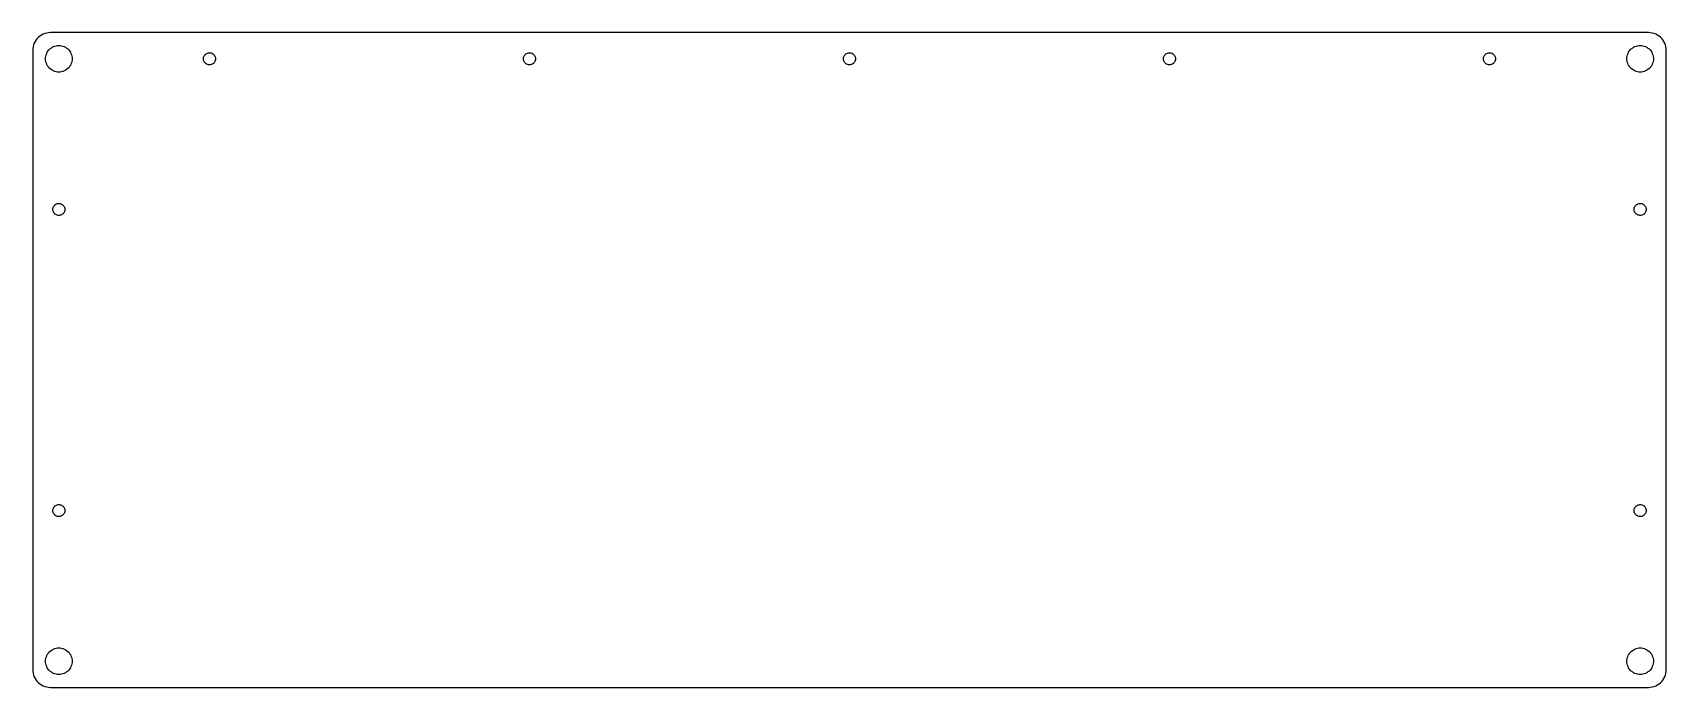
# Model space of a CAD drawing. Header units: metres. Extents: x -230 to 230, y -92 to 92.
import ezdxf

# ---------------------------------------------------------------- set-up
doc = ezdxf.new("R2010")
doc.units = ezdxf.units.M

msp = doc.modelspace()

# ---------------------------------------------------------------- linework, layer by layer
for p, q in [((-226.415, 92.2657), (-226.92, 92.1303)), ((-225.898, 92.3476), (-226.415, 92.2657)), ((-225.375, 92.375), (-225.898, 92.3476)), ((225.375, 92.375), (-225.375, 92.375)), ((225.898, 92.3476), (225.375, 92.375)), ((226.415, 92.2657), (225.898, 92.3476)), ((226.92, 92.1303), (226.415, 92.2657)), ((-230.348, 87.8976), (-230.375, 87.375)), ((-230.266, 88.4146), (-230.348, 87.8976)), ((-230.13, 88.9201), (-230.266, 88.4146)), ((-229.943, 89.4087), (-230.13, 88.9201)), ((-229.705, 89.875), (-229.943, 89.4087)), ((-229.42, 90.3139), (-229.705, 89.875)), ((-229.091, 90.7207), (-229.42, 90.3139)), ((-228.721, 91.0907), (-229.091, 90.7207)), ((-228.314, 91.4201), (-228.721, 91.0907)), ((-227.875, 91.7051), (-228.314, 91.4201)), ((-227.409, 91.9427), (-227.875, 91.7051)), ((-226.92, 92.1303), (-227.409, 91.9427)), ((-225.787, 87.5092), (-225.509, 87.7868)), ((-225.509, 87.7868), (-225.204, 88.0338)), ((-225.204, 88.0338), (-224.875, 88.2476)), ((-224.875, 88.2476), (-224.525, 88.4258)), ((-224.525, 88.4258), (-224.159, 88.5665)), ((-224.159, 88.5665), (-223.78, 88.668)), ((-223.78, 88.668), (-223.392, 88.7294)), ((-223.392, 88.7294), (-223, 88.75)), ((-223, 88.75), (-222.608, 88.7294)), ((-222.608, 88.7294), (-222.22, 88.668)), ((-222.22, 88.668), (-221.841, 88.5665)), ((-221.841, 88.5665), (-221.475, 88.4258)), ((-221.475, 88.4258), (-221.125, 88.2476)), ((-221.125, 88.2476), (-220.796, 88.0338)), ((-220.796, 88.0338), (-220.491, 87.7868)), ((-220.491, 87.7868), (-220.213, 87.5092)), ((220.213, 87.5092), (220.491, 87.7868)), ((220.491, 87.7868), (220.796, 88.0338)), ((220.796, 88.0338), (221.125, 88.2476)), ((221.125, 88.2476), (221.475, 88.4258)), ((221.475, 88.4258), (221.841, 88.5665)), ((221.841, 88.5665), (222.22, 88.668)), ((222.22, 88.668), (222.608, 88.7294)), ((222.608, 88.7294), (223, 88.75)), ((223, 88.75), (223.392, 88.7294)), ((223.392, 88.7294), (223.78, 88.668)), ((223.78, 88.668), (224.159, 88.5665)), ((224.159, 88.5665), (224.525, 88.4258)), ((224.525, 88.4258), (224.875, 88.2476)), ((224.875, 88.2476), (225.204, 88.0338)), ((225.204, 88.0338), (225.509, 87.7868)), ((225.509, 87.7868), (225.787, 87.5092)), ((227.409, 91.9427), (226.92, 92.1303)), ((227.875, 91.7051), (227.409, 91.9427)), ((228.314, 91.4201), (227.875, 91.7051)), ((228.721, 91.0907), (228.314, 91.4201)), ((229.091, 90.7207), (228.721, 91.0907)), ((229.42, 90.3139), (229.091, 90.7207)), ((229.705, 89.875), (229.42, 90.3139)), ((229.943, 89.4087), (229.705, 89.875)), ((230.13, 88.9201), (229.943, 89.4087)), ((230.266, 88.4146), (230.13, 88.9201)), ((230.348, 87.8976), (230.266, 88.4146)), ((230.375, 87.375), (230.348, 87.8976)), ((-230.375, 87.375), (-230.375, -87.375)), ((-226.75, 85), (-226.729, 85.392)), ((-226.729, 84.608), (-226.75, 85)), ((-226.729, 85.392), (-226.668, 85.7797)), ((-226.668, 84.2203), (-226.729, 84.608)), ((-226.668, 85.7797), (-226.566, 86.1588)), ((-226.566, 83.8412), (-226.668, 84.2203)), ((-226.566, 86.1588), (-226.426, 86.5253)), ((-226.426, 83.4747), (-226.566, 83.8412)), ((-226.426, 86.5253), (-226.248, 86.875)), ((-226.248, 83.125), (-226.426, 83.4747)), ((-226.248, 86.875), (-226.034, 87.2042)), ((-226.034, 82.7958), (-226.248, 83.125)), ((-226.034, 87.2042), (-225.787, 87.5092)), ((-220.213, 87.5092), (-219.966, 87.2042)), ((-219.966, 87.2042), (-219.752, 86.875)), ((-219.752, 83.125), (-219.966, 82.7958)), ((-219.752, 86.875), (-219.574, 86.5253)), ((-219.574, 83.4747), (-219.752, 83.125)), ((-219.574, 86.5253), (-219.434, 86.1588)), ((-219.434, 83.8412), (-219.574, 83.4747)), ((-219.434, 86.1588), (-219.332, 85.7797)), ((-219.332, 84.2203), (-219.434, 83.8412)), ((-219.332, 85.7797), (-219.271, 85.392)), ((-219.271, 84.608), (-219.332, 84.2203)), ((-219.271, 85.392), (-219.25, 85)), ((-219.25, 85), (-219.271, 84.608)), ((-182.195, 85.1241), (-182.159, 85.3696)), ((-182.195, 84.8759), (-182.195, 85.1241)), ((-182.159, 84.6304), (-182.195, 84.8759)), ((-182.159, 85.3696), (-182.088, 85.6073)), ((-182.088, 84.3927), (-182.159, 84.6304)), ((-182.088, 85.6073), (-181.982, 85.832)), ((-181.982, 84.168), (-182.088, 84.3927)), ((-181.982, 85.832), (-181.846, 86.039)), ((-181.846, 83.961), (-181.982, 84.168)), ((-181.846, 86.039), (-181.68, 86.2238)), ((-181.68, 83.7762), (-181.846, 83.961)), ((-181.68, 86.2238), (-181.489, 86.3826)), ((-181.489, 83.6174), (-181.68, 83.7762)), ((-181.489, 86.3826), (-181.277, 86.5119)), ((-181.277, 83.4881), (-181.489, 83.6174)), ((-181.277, 86.5119), (-181.049, 86.6089)), ((-181.049, 83.3911), (-181.277, 83.4881)), ((-181.049, 86.6089), (-180.809, 86.6717)), ((-180.809, 83.3283), (-181.049, 83.3911)), ((-180.809, 86.6717), (-180.562, 86.6989)), ((-180.562, 83.3011), (-180.809, 83.3283)), ((-180.562, 86.6989), (-180.314, 86.6898)), ((-180.314, 83.3102), (-180.562, 83.3011)), ((-180.314, 86.6898), (-180.07, 86.6447)), ((-180.07, 83.3553), (-180.314, 83.3102)), ((-180.07, 86.6447), (-179.835, 86.5646)), ((-179.835, 83.4354), (-180.07, 83.3553)), ((-179.835, 86.5646), (-179.614, 86.4511)), ((-179.614, 83.5489), (-179.835, 83.4354)), ((-179.614, 86.4511), (-179.413, 86.3067)), ((-179.413, 83.6933), (-179.614, 83.5489)), ((-179.413, 86.3067), (-179.234, 86.1344)), ((-179.234, 83.8656), (-179.413, 83.6933)), ((-179.234, 86.1344), (-179.082, 85.938)), ((-179.082, 84.062), (-179.234, 83.8656)), ((-179.082, 85.938), (-178.961, 85.7216)), ((-178.961, 84.2784), (-179.082, 84.062)), ((-178.961, 85.7216), (-178.872, 85.4898)), ((-178.872, 84.5102), (-178.961, 84.2784)), ((-178.872, 85.4898), (-178.818, 85.2475)), ((-178.818, 84.7525), (-178.872, 84.5102)), ((-178.818, 85.2475), (-178.8, 85)), ((-178.8, 85), (-178.818, 84.7525)), ((-91.9455, 85.1241), (-91.9093, 85.3696)), ((-91.9455, 84.8759), (-91.9455, 85.1241)), ((-91.9093, 84.6304), (-91.9455, 84.8759)), ((-91.9093, 85.3696), (-91.8378, 85.6073)), ((-91.8378, 84.3927), (-91.9093, 84.6304)), ((-91.8378, 85.6073), (-91.7325, 85.832)), ((-91.7325, 84.168), (-91.8378, 84.3927)), ((-91.7325, 85.832), (-91.5955, 86.039)), ((-91.5955, 83.961), (-91.7325, 84.168)), ((-91.5955, 86.039), (-91.4299, 86.2238)), ((-91.4299, 83.7762), (-91.5955, 83.961)), ((-91.4299, 86.2238), (-91.2392, 86.3826)), ((-91.2392, 83.6174), (-91.4299, 83.7762)), ((-91.2392, 86.3826), (-91.0273, 86.5119)), ((-91.0273, 83.4881), (-91.2392, 83.6174)), ((-91.0273, 86.5119), (-90.7989, 86.6089)), ((-90.7989, 83.3911), (-91.0273, 83.4881)), ((-90.7989, 86.6089), (-90.5588, 86.6717)), ((-90.5588, 83.3283), (-90.7989, 83.3911)), ((-90.5588, 86.6717), (-90.3121, 86.6989)), ((-90.3121, 83.3011), (-90.5588, 83.3283)), ((-90.3121, 86.6989), (-90.0641, 86.6898)), ((-90.0641, 83.3102), (-90.3121, 83.3011)), ((-90.0641, 86.6898), (-89.82, 86.6447)), ((-89.82, 83.3553), (-90.0641, 83.3102)), ((-89.82, 86.6447), (-89.5851, 86.5646)), ((-89.5851, 83.4354), (-89.82, 83.3553)), ((-89.5851, 86.5646), (-89.3644, 86.4511)), ((-89.3644, 83.5489), (-89.5851, 83.4354)), ((-89.3644, 86.4511), (-89.1626, 86.3067)), ((-89.1626, 83.6933), (-89.3644, 83.5489)), ((-89.1626, 86.3067), (-88.9839, 86.1344)), ((-88.9839, 83.8656), (-89.1626, 83.6933)), ((-88.9839, 86.1344), (-88.8322, 85.938)), ((-88.8322, 84.062), (-88.9839, 83.8656)), ((-88.8322, 85.938), (-88.7107, 85.7216)), ((-88.7107, 84.2784), (-88.8322, 84.062)), ((-88.7107, 85.7216), (-88.6221, 85.4898)), ((-88.6221, 84.5102), (-88.7107, 84.2784)), ((-88.6221, 85.4898), (-88.5681, 85.2475)), ((-88.5681, 84.7525), (-88.6221, 84.5102)), ((-88.5681, 85.2475), (-88.55, 85)), ((-88.55, 85), (-88.5681, 84.7525)), ((-1.69545, 85.1241), (-1.65932, 85.3696)), ((-1.69545, 84.8759), (-1.69545, 85.1241)), ((-1.65932, 84.6304), (-1.69545, 84.8759)), ((-1.65932, 85.3696), (-1.58781, 85.6073)), ((-1.58781, 84.3927), (-1.65932, 84.6304)), ((-1.58781, 85.6073), (-1.48248, 85.832)), ((-1.48248, 84.168), (-1.58781, 84.3927)), ((-1.48248, 85.832), (-1.34554, 86.039)), ((-1.34554, 83.961), (-1.48248, 84.168)), ((-1.34554, 86.039), (-1.17992, 86.2238)), ((-1.17992, 83.7762), (-1.34554, 83.961)), ((-1.17992, 86.2238), (-0.98915, 86.3826)), ((-0.98915, 83.6174), (-1.17992, 83.7762)), ((-0.98915, 86.3826), (-0.7773, 86.5119)), ((-0.7773, 83.4881), (-0.98915, 83.6174)), ((-0.7773, 86.5119), (-0.54889, 86.6089)), ((-0.54889, 83.3911), (-0.7773, 83.4881)), ((-0.54889, 86.6089), (-0.30878, 86.6717)), ((-0.30878, 83.3283), (-0.54889, 83.3911)), ((-0.30878, 86.6717), (-0.06207, 86.6989)), ((-0.06207, 83.3011), (-0.30878, 83.3283)), ((-0.06207, 86.6989), (0.18593, 86.6898)), ((0.18593, 83.3102), (-0.06207, 83.3011)), ((0.18593, 86.6898), (0.42998, 86.6447)), ((0.42998, 83.3553), (0.18593, 83.3102)), ((0.42998, 86.6447), (0.66487, 86.5646)), ((0.66487, 83.4354), (0.42998, 83.3553)), ((0.66487, 86.5646), (0.88559, 86.4511)), ((0.88559, 83.5489), (0.66487, 83.4354)), ((0.88559, 86.4511), (1.08743, 86.3067)), ((1.08743, 83.6933), (0.88559, 83.5489)), ((1.08743, 86.3067), (1.2661, 86.1344)), ((1.2661, 83.8656), (1.08743, 83.6933)), ((1.2661, 86.1344), (1.41779, 85.938)), ((1.41779, 84.062), (1.2661, 83.8656)), ((1.41779, 85.938), (1.53926, 85.7216)), ((1.53926, 84.2784), (1.41779, 84.062)), ((1.53926, 85.7216), (1.62791, 85.4898)), ((1.62791, 84.5102), (1.53926, 84.2784)), ((1.62791, 85.4898), (1.68187, 85.2475)), ((1.68187, 84.7525), (1.62791, 84.5102)), ((1.68187, 85.2475), (1.7, 85)), ((1.7, 85), (1.68187, 84.7525)), ((88.5545, 85.1241), (88.5907, 85.3696)), ((88.5545, 84.8759), (88.5545, 85.1241)), ((88.5907, 84.6304), (88.5545, 84.8759)), ((88.5907, 85.3696), (88.6622, 85.6073)), ((88.6622, 84.3927), (88.5907, 84.6304)), ((88.6622, 85.6073), (88.7675, 85.832)), ((88.7675, 84.168), (88.6622, 84.3927)), ((88.7675, 85.832), (88.9044, 86.039)), ((88.9044, 83.961), (88.7675, 84.168)), ((88.9044, 86.039), (89.0701, 86.2238)), ((89.0701, 83.7762), (88.9044, 83.961)), ((89.0701, 86.2238), (89.2608, 86.3826)), ((89.2608, 83.6174), (89.0701, 83.7762)), ((89.2608, 86.3826), (89.4727, 86.5119)), ((89.4727, 83.4881), (89.2608, 83.6174)), ((89.4727, 86.5119), (89.7011, 86.6089)), ((89.7011, 83.3911), (89.4727, 83.4881)), ((89.7011, 86.6089), (89.9412, 86.6717)), ((89.9412, 83.3283), (89.7011, 83.3911)), ((89.9412, 86.6717), (90.1879, 86.6989)), ((90.1879, 83.3011), (89.9412, 83.3283)), ((90.1879, 86.6989), (90.4359, 86.6898)), ((90.4359, 83.3102), (90.1879, 83.3011)), ((90.4359, 86.6898), (90.68, 86.6447)), ((90.68, 83.3553), (90.4359, 83.3102)), ((90.68, 86.6447), (90.9149, 86.5646)), ((90.9149, 83.4354), (90.68, 83.3553)), ((90.9149, 86.5646), (91.1356, 86.4511)), ((91.1356, 83.5489), (90.9149, 83.4354)), ((91.1356, 86.4511), (91.3374, 86.3067)), ((91.3374, 83.6933), (91.1356, 83.5489)), ((91.3374, 86.3067), (91.5161, 86.1344)), ((91.5161, 83.8656), (91.3374, 83.6933)), ((91.5161, 86.1344), (91.6678, 85.938)), ((91.6678, 84.062), (91.5161, 83.8656)), ((91.6678, 85.938), (91.7893, 85.7216)), ((91.7893, 84.2784), (91.6678, 84.062)), ((91.7893, 85.7216), (91.8779, 85.4898)), ((91.8779, 84.5102), (91.7893, 84.2784)), ((91.8779, 85.4898), (91.9319, 85.2475)), ((91.9319, 84.7525), (91.8779, 84.5102)), ((91.9319, 85.2475), (91.95, 85)), ((91.95, 85), (91.9319, 84.7525)), ((178.805, 85.1241), (178.841, 85.3696)), ((178.805, 84.8759), (178.805, 85.1241)), ((178.841, 84.6304), (178.805, 84.8759)), ((178.841, 85.3696), (178.912, 85.6073)), ((178.912, 84.3927), (178.841, 84.6304)), ((178.912, 85.6073), (179.018, 85.832)), ((179.018, 84.168), (178.912, 84.3927)), ((179.018, 85.832), (179.154, 86.039)), ((179.154, 83.961), (179.018, 84.168)), ((179.154, 86.039), (179.32, 86.2238)), ((179.32, 83.7762), (179.154, 83.961)), ((179.32, 86.2238), (179.511, 86.3826)), ((179.511, 83.6174), (179.32, 83.7762)), ((179.511, 86.3826), (179.723, 86.5119)), ((179.723, 83.4881), (179.511, 83.6174)), ((179.723, 86.5119), (179.951, 86.6089)), ((179.951, 83.3911), (179.723, 83.4881)), ((179.951, 86.6089), (180.191, 86.6717)), ((180.191, 83.3283), (179.951, 83.3911)), ((180.191, 86.6717), (180.438, 86.6989)), ((180.438, 83.3011), (180.191, 83.3283)), ((180.438, 86.6989), (180.686, 86.6898)), ((180.686, 83.3102), (180.438, 83.3011)), ((180.686, 86.6898), (180.93, 86.6447)), ((180.93, 83.3553), (180.686, 83.3102)), ((180.93, 86.6447), (181.165, 86.5646)), ((181.165, 83.4354), (180.93, 83.3553)), ((181.165, 86.5646), (181.386, 86.4511)), ((181.386, 83.5489), (181.165, 83.4354)), ((181.386, 86.4511), (181.587, 86.3067)), ((181.587, 83.6933), (181.386, 83.5489)), ((181.587, 86.3067), (181.766, 86.1344)), ((181.766, 83.8656), (181.587, 83.6933)), ((181.766, 86.1344), (181.918, 85.938)), ((181.918, 84.062), (181.766, 83.8656)), ((181.918, 85.938), (182.039, 85.7216)), ((182.039, 84.2784), (181.918, 84.062)), ((182.039, 85.7216), (182.128, 85.4898)), ((182.128, 84.5102), (182.039, 84.2784)), ((182.128, 85.4898), (182.182, 85.2475)), ((182.182, 84.7525), (182.128, 84.5102)), ((182.182, 85.2475), (182.2, 85)), ((182.2, 85), (182.182, 84.7525)), ((219.25, 85), (219.271, 85.392)), ((219.271, 84.608), (219.25, 85)), ((219.271, 85.392), (219.332, 85.7797)), ((219.332, 84.2203), (219.271, 84.608)), ((219.332, 85.7797), (219.434, 86.1588)), ((219.434, 83.8412), (219.332, 84.2203)), ((219.434, 86.1588), (219.574, 86.5253)), ((219.574, 83.4747), (219.434, 83.8412)), ((219.574, 86.5253), (219.752, 86.875)), ((219.752, 83.125), (219.574, 83.4747)), ((219.752, 86.875), (219.966, 87.2042)), ((219.966, 82.7958), (219.752, 83.125)), ((219.966, 87.2042), (220.213, 87.5092)), ((225.787, 87.5092), (226.034, 87.2042)), ((226.034, 87.2042), (226.248, 86.875)), ((226.248, 83.125), (226.034, 82.7958)), ((226.248, 86.875), (226.426, 86.5253)), ((226.426, 83.4747), (226.248, 83.125)), ((226.426, 86.5253), (226.566, 86.1588)), ((226.566, 83.8412), (226.426, 83.4747)), ((226.566, 86.1588), (226.668, 85.7797)), ((226.668, 84.2203), (226.566, 83.8412)), ((226.668, 85.7797), (226.729, 85.392)), ((226.729, 84.608), (226.668, 84.2203)), ((226.729, 85.392), (226.75, 85)), ((226.75, 85), (226.729, 84.608)), ((230.375, -87.375), (230.375, 87.375)), ((-225.787, 82.4908), (-226.034, 82.7958)), ((-225.509, 82.2132), (-225.787, 82.4908)), ((-225.204, 81.9662), (-225.509, 82.2132)), ((-224.875, 81.7524), (-225.204, 81.9662)), ((-224.525, 81.5742), (-224.875, 81.7524)), ((-224.159, 81.4335), (-224.525, 81.5742)), ((-223.78, 81.3319), (-224.159, 81.4335)), ((-223.392, 81.2705), (-223.78, 81.3319)), ((-223, 81.25), (-223.392, 81.2705)), ((-222.608, 81.2705), (-223, 81.25)), ((-222.22, 81.3319), (-222.608, 81.2705)), ((-221.841, 81.4335), (-222.22, 81.3319)), ((-221.475, 81.5742), (-221.841, 81.4335)), ((-221.125, 81.7524), (-221.475, 81.5742)), ((-220.796, 81.9662), (-221.125, 81.7524)), ((-220.491, 82.2132), (-220.796, 81.9662)), ((-220.213, 82.4908), (-220.491, 82.2132)), ((-219.966, 82.7958), (-220.213, 82.4908)), ((220.213, 82.4908), (219.966, 82.7958)), ((220.491, 82.2132), (220.213, 82.4908)), ((220.796, 81.9662), (220.491, 82.2132)), ((221.125, 81.7524), (220.796, 81.9662)), ((221.475, 81.5742), (221.125, 81.7524)), ((221.841, 81.4335), (221.475, 81.5742)), ((222.22, 81.3319), (221.841, 81.4335)), ((222.608, 81.2705), (222.22, 81.3319)), ((223, 81.25), (222.608, 81.2705)), ((223.392, 81.2705), (223, 81.25)), ((223.78, 81.3319), (223.392, 81.2705)), ((224.159, 81.4335), (223.78, 81.3319)), ((224.525, 81.5742), (224.159, 81.4335)), ((224.875, 81.7524), (224.525, 81.5742)), ((225.204, 81.9662), (224.875, 81.7524)), ((225.509, 82.2132), (225.204, 81.9662)), ((225.787, 82.4908), (225.509, 82.2132)), ((226.034, 82.7958), (225.787, 82.4908)), ((-224.7, 42.5), (-224.682, 42.7475)), ((-224.682, 42.2525), (-224.7, 42.5)), ((-224.682, 42.7475), (-224.628, 42.9898)), ((-224.628, 42.0102), (-224.682, 42.2525)), ((-224.628, 42.9898), (-224.539, 43.2216)), ((-224.539, 41.7784), (-224.628, 42.0102)), ((-224.539, 43.2216), (-224.418, 43.438)), ((-224.418, 41.562), (-224.539, 41.7784)), ((-224.418, 43.438), (-224.266, 43.6344)), ((-224.266, 41.3656), (-224.418, 41.562)), ((-224.266, 43.6344), (-224.087, 43.8067)), ((-224.087, 43.8067), (-223.886, 43.9511)), ((-223.886, 43.9511), (-223.665, 44.0646)), ((-223.665, 44.0646), (-223.43, 44.1447)), ((-223.43, 44.1447), (-223.186, 44.1898)), ((-223.186, 44.1898), (-222.938, 44.1989)), ((-222.938, 44.1989), (-222.691, 44.1717)), ((-222.691, 44.1717), (-222.451, 44.1089)), ((-222.451, 44.1089), (-222.223, 44.0119)), ((-222.223, 44.0119), (-222.011, 43.8826)), ((-222.011, 43.8826), (-221.82, 43.7238)), ((-221.82, 43.7238), (-221.654, 43.539)), ((-221.654, 43.539), (-221.518, 43.332)), ((-221.518, 41.668), (-221.654, 41.461)), ((-221.518, 43.332), (-221.412, 43.1073)), ((-221.412, 41.8927), (-221.518, 41.668)), ((-221.412, 43.1073), (-221.341, 42.8696)), ((-221.341, 42.1304), (-221.412, 41.8927)), ((-221.341, 42.8696), (-221.305, 42.6241)), ((-221.305, 42.3759), (-221.341, 42.1304)), ((-221.305, 42.6241), (-221.305, 42.3759)), ((221.305, 42.6241), (221.341, 42.8696)), ((221.305, 42.3759), (221.305, 42.6241)), ((221.341, 42.1304), (221.305, 42.3759)), ((221.341, 42.8696), (221.412, 43.1073)), ((221.412, 41.8927), (221.341, 42.1304)), ((221.412, 43.1073), (221.518, 43.332)), ((221.518, 41.668), (221.412, 41.8927)), ((221.518, 43.332), (221.654, 43.539)), ((221.654, 41.461), (221.518, 41.668)), ((221.654, 43.539), (221.82, 43.7238)), ((221.82, 43.7238), (222.011, 43.8826)), ((222.011, 43.8826), (222.223, 44.0119)), ((222.223, 44.0119), (222.451, 44.1089)), ((222.451, 44.1089), (222.691, 44.1717)), ((222.691, 44.1717), (222.938, 44.1989)), ((222.938, 44.1989), (223.186, 44.1898)), ((223.186, 44.1898), (223.43, 44.1447)), ((223.43, 44.1447), (223.665, 44.0646)), ((223.665, 44.0646), (223.886, 43.9511)), ((223.886, 43.9511), (224.087, 43.8067)), ((224.087, 43.8067), (224.266, 43.6344)), ((224.266, 43.6344), (224.418, 43.438)), ((224.418, 41.562), (224.266, 41.3656)), ((224.418, 43.438), (224.539, 43.2216)), ((224.539, 41.7784), (224.418, 41.562)), ((224.539, 43.2216), (224.628, 42.9898)), ((224.628, 42.0102), (224.539, 41.7784)), ((224.628, 42.9898), (224.682, 42.7475)), ((224.682, 42.2525), (224.628, 42.0102)), ((224.682, 42.7475), (224.7, 42.5)), ((224.7, 42.5), (224.682, 42.2525)), ((-224.087, 41.1933), (-224.266, 41.3656)), ((-223.886, 41.0489), (-224.087, 41.1933)), ((-223.665, 40.9354), (-223.886, 41.0489)), ((-223.43, 40.8553), (-223.665, 40.9354)), ((-223.186, 40.8102), (-223.43, 40.8553)), ((-222.938, 40.8011), (-223.186, 40.8102)), ((-222.691, 40.8283), (-222.938, 40.8011)), ((-222.451, 40.8911), (-222.691, 40.8283)), ((-222.223, 40.9881), (-222.451, 40.8911)), ((-222.011, 41.1174), (-222.223, 40.9881)), ((-221.82, 41.2762), (-222.011, 41.1174)), ((-221.654, 41.461), (-221.82, 41.2762)), ((221.82, 41.2762), (221.654, 41.461)), ((222.011, 41.1174), (221.82, 41.2762)), ((222.223, 40.9881), (222.011, 41.1174)), ((222.451, 40.8911), (222.223, 40.9881)), ((222.691, 40.8283), (222.451, 40.8911)), ((222.938, 40.8011), (222.691, 40.8283)), ((223.186, 40.8102), (222.938, 40.8011)), ((223.43, 40.8553), (223.186, 40.8102)), ((223.665, 40.9354), (223.43, 40.8553)), ((223.886, 41.0489), (223.665, 40.9354)), ((224.087, 41.1933), (223.886, 41.0489)), ((224.266, 41.3656), (224.087, 41.1933)), ((-224.418, -41.562), (-224.266, -41.3656)), ((-224.266, -41.3656), (-224.087, -41.1933)), ((-224.087, -41.1933), (-223.886, -41.0489)), ((-223.886, -41.0489), (-223.665, -40.9354)), ((-223.665, -40.9354), (-223.43, -40.8553)), ((-223.43, -40.8553), (-223.186, -40.8102)), ((-223.186, -40.8102), (-222.938, -40.8011)), ((-222.938, -40.8011), (-222.691, -40.8283)), ((-222.691, -40.8283), (-222.451, -40.8911)), ((-222.451, -40.8911), (-222.223, -40.9881)), ((-222.223, -40.9881), (-222.011, -41.1174)), ((-222.011, -41.1174), (-221.82, -41.2762)), ((-221.82, -41.2762), (-221.654, -41.461)), ((-221.654, -41.461), (-221.518, -41.668)), ((221.518, -41.668), (221.654, -41.461)), ((221.654, -41.461), (221.82, -41.2762)), ((221.82, -41.2762), (222.011, -41.1174)), ((222.011, -41.1174), (222.223, -40.9881)), ((222.223, -40.9881), (222.451, -40.8911)), ((222.451, -40.8911), (222.691, -40.8283)), ((222.691, -40.8283), (222.938, -40.8011)), ((222.938, -40.8011), (223.186, -40.8102)), ((223.186, -40.8102), (223.43, -40.8553)), ((223.43, -40.8553), (223.665, -40.9354)), ((223.665, -40.9354), (223.886, -41.0489)), ((223.886, -41.0489), (224.087, -41.1933)), ((224.087, -41.1933), (224.266, -41.3656)), ((224.266, -41.3656), (224.418, -41.562)), ((-224.7, -42.5), (-224.682, -42.2525)), ((-224.682, -42.7475), (-224.7, -42.5)), ((-224.682, -42.2525), (-224.628, -42.0102)), ((-224.628, -42.9898), (-224.682, -42.7475)), ((-224.628, -42.0102), (-224.539, -41.7784)), ((-224.539, -43.2216), (-224.628, -42.9898)), ((-224.539, -41.7784), (-224.418, -41.562)), ((-224.418, -43.438), (-224.539, -43.2216)), ((-224.266, -43.6344), (-224.418, -43.438)), ((-224.087, -43.8067), (-224.266, -43.6344)), ((-223.886, -43.9511), (-224.087, -43.8067)), ((-223.665, -44.0646), (-223.886, -43.9511)), ((-223.43, -44.1447), (-223.665, -44.0646)), ((-223.186, -44.1898), (-223.43, -44.1447)), ((-222.938, -44.1989), (-223.186, -44.1898)), ((-222.691, -44.1717), (-222.938, -44.1989)), ((-222.451, -44.1089), (-222.691, -44.1717)), ((-222.223, -44.0119), (-222.451, -44.1089)), ((-222.011, -43.8826), (-222.223, -44.0119)), ((-221.82, -43.7238), (-222.011, -43.8826)), ((-221.654, -43.539), (-221.82, -43.7238)), ((-221.518, -43.332), (-221.654, -43.539)), ((-221.518, -41.668), (-221.412, -41.8927)), ((-221.412, -43.1073), (-221.518, -43.332)), ((-221.412, -41.8927), (-221.341, -42.1304)), ((-221.341, -42.8696), (-221.412, -43.1073)), ((-221.341, -42.1304), (-221.305, -42.3759)), ((-221.305, -42.6241), (-221.341, -42.8696)), ((-221.305, -42.3759), (-221.305, -42.6241)), ((221.305, -42.3759), (221.341, -42.1304)), ((221.305, -42.6241), (221.305, -42.3759)), ((221.341, -42.8696), (221.305, -42.6241)), ((221.341, -42.1304), (221.412, -41.8927)), ((221.412, -43.1073), (221.341, -42.8696)), ((221.412, -41.8927), (221.518, -41.668)), ((221.518, -43.332), (221.412, -43.1073)), ((221.654, -43.539), (221.518, -43.332)), ((221.82, -43.7238), (221.654, -43.539)), ((222.011, -43.8826), (221.82, -43.7238)), ((222.223, -44.0119), (222.011, -43.8826)), ((222.451, -44.1089), (222.223, -44.0119)), ((222.691, -44.1717), (222.451, -44.1089)), ((222.938, -44.1989), (222.691, -44.1717)), ((223.186, -44.1898), (222.938, -44.1989)), ((223.43, -44.1447), (223.186, -44.1898)), ((223.665, -44.0646), (223.43, -44.1447)), ((223.886, -43.9511), (223.665, -44.0646)), ((224.087, -43.8067), (223.886, -43.9511)), ((224.266, -43.6344), (224.087, -43.8067)), ((224.418, -43.438), (224.266, -43.6344)), ((224.418, -41.562), (224.539, -41.7784)), ((224.539, -43.2216), (224.418, -43.438)), ((224.539, -41.7784), (224.628, -42.0102)), ((224.628, -42.9898), (224.539, -43.2216)), ((224.628, -42.0102), (224.682, -42.2525)), ((224.682, -42.7475), (224.628, -42.9898)), ((224.682, -42.2525), (224.7, -42.5)), ((224.7, -42.5), (224.682, -42.7475)), ((-226.248, -83.125), (-226.034, -82.7958)), ((-226.034, -82.7958), (-225.787, -82.4908)), ((-225.787, -82.4908), (-225.509, -82.2132)), ((-225.509, -82.2132), (-225.204, -81.9662)), ((-225.204, -81.9662), (-224.875, -81.7524)), ((-224.875, -81.7524), (-224.525, -81.5742)), ((-224.525, -81.5742), (-224.159, -81.4335)), ((-224.159, -81.4335), (-223.78, -81.3319)), ((-223.78, -81.3319), (-223.392, -81.2705)), ((-223.392, -81.2705), (-223, -81.25)), ((-223, -81.25), (-222.608, -81.2705)), ((-222.608, -81.2705), (-222.22, -81.3319)), ((-222.22, -81.3319), (-221.841, -81.4335)), ((-221.841, -81.4335), (-221.475, -81.5742)), ((-221.475, -81.5742), (-221.125, -81.7524)), ((-221.125, -81.7524), (-220.796, -81.9662)), ((-220.796, -81.9662), (-220.491, -82.2132)), ((-220.491, -82.2132), (-220.213, -82.4908)), ((-220.213, -82.4908), (-219.966, -82.7958)), ((-219.966, -82.7958), (-219.752, -83.125)), ((219.752, -83.125), (219.966, -82.7958)), ((219.966, -82.7958), (220.213, -82.4908)), ((220.213, -82.4908), (220.491, -82.2132)), ((220.491, -82.2132), (220.796, -81.9662)), ((220.796, -81.9662), (221.125, -81.7524)), ((221.125, -81.7524), (221.475, -81.5742)), ((221.475, -81.5742), (221.841, -81.4335)), ((221.841, -81.4335), (222.22, -81.3319)), ((222.22, -81.3319), (222.608, -81.2705)), ((222.608, -81.2705), (223, -81.25)), ((223, -81.25), (223.392, -81.2705)), ((223.392, -81.2705), (223.78, -81.3319)), ((223.78, -81.3319), (224.159, -81.4335)), ((224.159, -81.4335), (224.525, -81.5742)), ((224.525, -81.5742), (224.875, -81.7524)), ((224.875, -81.7524), (225.204, -81.9662)), ((225.204, -81.9662), (225.509, -82.2132)), ((225.509, -82.2132), (225.787, -82.4908)), ((225.787, -82.4908), (226.034, -82.7958)), ((226.034, -82.7958), (226.248, -83.125)), ((-230.375, -87.375), (-230.348, -87.8976)), ((-226.75, -85), (-226.729, -84.608)), ((-226.729, -85.392), (-226.75, -85)), ((-226.729, -84.608), (-226.668, -84.2203)), ((-226.668, -85.7797), (-226.729, -85.392)), ((-226.668, -84.2203), (-226.566, -83.8412)), ((-226.566, -86.1588), (-226.668, -85.7797)), ((-226.566, -83.8412), (-226.426, -83.4747)), ((-226.426, -86.5253), (-226.566, -86.1588)), ((-226.426, -83.4747), (-226.248, -83.125)), ((-226.248, -86.875), (-226.426, -86.5253)), ((-226.034, -87.2042), (-226.248, -86.875)), ((-225.787, -87.5092), (-226.034, -87.2042)), ((-225.509, -87.7868), (-225.787, -87.5092)), ((-220.213, -87.5092), (-220.491, -87.7868)), ((-219.966, -87.2042), (-220.213, -87.5092)), ((-219.752, -86.875), (-219.966, -87.2042)), ((-219.752, -83.125), (-219.574, -83.4747)), ((-219.574, -86.5253), (-219.752, -86.875)), ((-219.574, -83.4747), (-219.434, -83.8412)), ((-219.434, -86.1588), (-219.574, -86.5253)), ((-219.434, -83.8412), (-219.332, -84.2203)), ((-219.332, -85.7797), (-219.434, -86.1588)), ((-219.332, -84.2203), (-219.271, -84.608)), ((-219.271, -85.392), (-219.332, -85.7797)), ((-219.271, -84.608), (-219.25, -85)), ((-219.25, -85), (-219.271, -85.392)), ((219.25, -85), (219.271, -84.608)), ((219.271, -85.392), (219.25, -85)), ((219.271, -84.608), (219.332, -84.2203)), ((219.332, -85.7797), (219.271, -85.392)), ((219.332, -84.2203), (219.434, -83.8412)), ((219.434, -86.1588), (219.332, -85.7797)), ((219.434, -83.8412), (219.574, -83.4747)), ((219.574, -86.5253), (219.434, -86.1588)), ((219.574, -83.4747), (219.752, -83.125)), ((219.752, -86.875), (219.574, -86.5253)), ((219.966, -87.2042), (219.752, -86.875)), ((220.213, -87.5092), (219.966, -87.2042)), ((220.491, -87.7868), (220.213, -87.5092)), ((225.787, -87.5092), (225.509, -87.7868)), ((226.034, -87.2042), (225.787, -87.5092)), ((226.248, -86.875), (226.034, -87.2042)), ((226.248, -83.125), (226.426, -83.4747)), ((226.426, -86.5253), (226.248, -86.875)), ((226.426, -83.4747), (226.566, -83.8412)), ((226.566, -86.1588), (226.426, -86.5253)), ((226.566, -83.8412), (226.668, -84.2203)), ((226.668, -85.7797), (226.566, -86.1588)), ((226.668, -84.2203), (226.729, -84.608)), ((226.729, -85.392), (226.668, -85.7797)), ((226.729, -84.608), (226.75, -85)), ((226.75, -85), (226.729, -85.392)), ((230.348, -87.8976), (230.375, -87.375)), ((-230.348, -87.8976), (-230.266, -88.4146)), ((-230.266, -88.4146), (-230.13, -88.9201)), ((-230.13, -88.9201), (-229.943, -89.4087)), ((-229.943, -89.4087), (-229.705, -89.875)), ((-229.705, -89.875), (-229.42, -90.3139)), ((-229.42, -90.3139), (-229.091, -90.7207)), ((-229.091, -90.7207), (-228.721, -91.0907)), ((-228.721, -91.0907), (-228.314, -91.4201)), ((-228.314, -91.4201), (-227.875, -91.7051)), ((-227.875, -91.7051), (-227.409, -91.9427)), ((-227.409, -91.9427), (-226.92, -92.1303)), ((-226.92, -92.1303), (-226.415, -92.2657)), ((-225.204, -88.0338), (-225.509, -87.7868)), ((-224.875, -88.2476), (-225.204, -88.0338)), ((-224.525, -88.4258), (-224.875, -88.2476)), ((-224.159, -88.5665), (-224.525, -88.4258)), ((-223.78, -88.668), (-224.159, -88.5665)), ((-223.392, -88.7294), (-223.78, -88.668)), ((-223, -88.75), (-223.392, -88.7294)), ((-222.608, -88.7294), (-223, -88.75)), ((-222.22, -88.668), (-222.608, -88.7294)), ((-221.841, -88.5665), (-222.22, -88.668)), ((-221.475, -88.4258), (-221.841, -88.5665)), ((-221.125, -88.2476), (-221.475, -88.4258)), ((-220.796, -88.0338), (-221.125, -88.2476)), ((-220.491, -87.7868), (-220.796, -88.0338)), ((220.796, -88.0338), (220.491, -87.7868)), ((221.125, -88.2476), (220.796, -88.0338)), ((221.475, -88.4258), (221.125, -88.2476)), ((221.841, -88.5665), (221.475, -88.4258)), ((222.22, -88.668), (221.841, -88.5665)), ((222.608, -88.7294), (222.22, -88.668)), ((223, -88.75), (222.608, -88.7294)), ((223.392, -88.7294), (223, -88.75)), ((223.78, -88.668), (223.392, -88.7294)), ((224.159, -88.5665), (223.78, -88.668)), ((224.525, -88.4258), (224.159, -88.5665)), ((224.875, -88.2476), (224.525, -88.4258)), ((225.204, -88.0338), (224.875, -88.2476)), ((225.509, -87.7868), (225.204, -88.0338)), ((226.415, -92.2657), (226.92, -92.1303)), ((226.92, -92.1303), (227.409, -91.9427)), ((227.409, -91.9427), (227.875, -91.7051)), ((227.875, -91.7051), (228.314, -91.4201)), ((228.314, -91.4201), (228.721, -91.0907)), ((228.721, -91.0907), (229.091, -90.7207)), ((229.091, -90.7207), (229.42, -90.3139)), ((229.42, -90.3139), (229.705, -89.875)), ((229.705, -89.875), (229.943, -89.4087)), ((229.943, -89.4087), (230.13, -88.9201)), ((230.13, -88.9201), (230.266, -88.4146)), ((230.266, -88.4146), (230.348, -87.8976)), ((-226.415, -92.2657), (-225.898, -92.3476)), ((-225.898, -92.3476), (-225.375, -92.375)), ((-225.375, -92.375), (225.375, -92.375)), ((225.375, -92.375), (225.898, -92.3476)), ((225.898, -92.3476), (226.415, -92.2657))]:
    msp.add_line(p, q)

doc.saveas('drawing.dxf')
